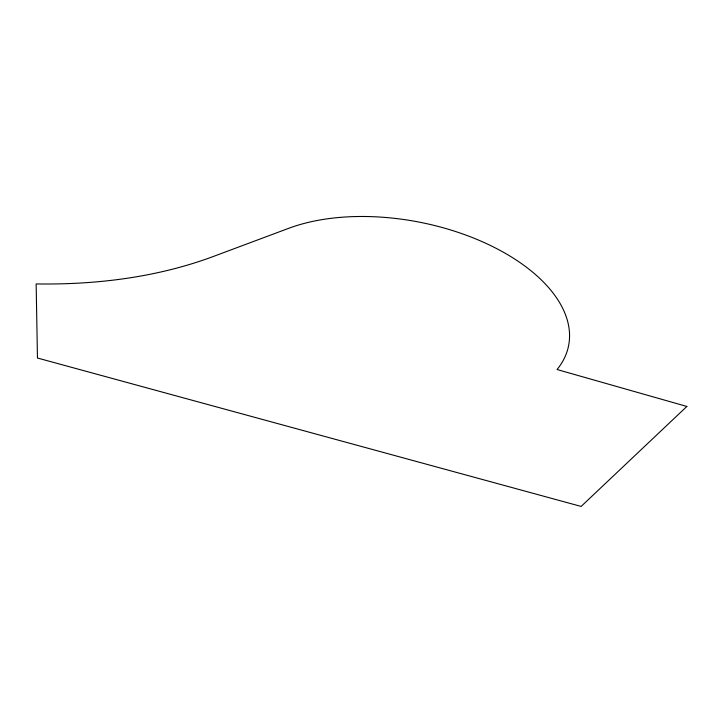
<?xml version="1.0" encoding="UTF-8"?>
<svg xmlns="http://www.w3.org/2000/svg" width="723" height="723" viewBox="0 0 723 723"><rect width="100%" height="100%" fill="white"/><g stroke="black" fill="none" stroke-linecap="round" stroke-linejoin="round"><path stroke-width="1.08" d="M686.85 406.453L581.129 506.434L37.46 358.021L36.15 283.931A1112.408 578.002 43.5 0 0 213.764 256.322L288.811 228.278A169.851 92.336 11.1 0 1 497.849 249.227A169.851 92.336 11.1 0 1 557.053 369.525L686.85 406.453"/></g></svg>
